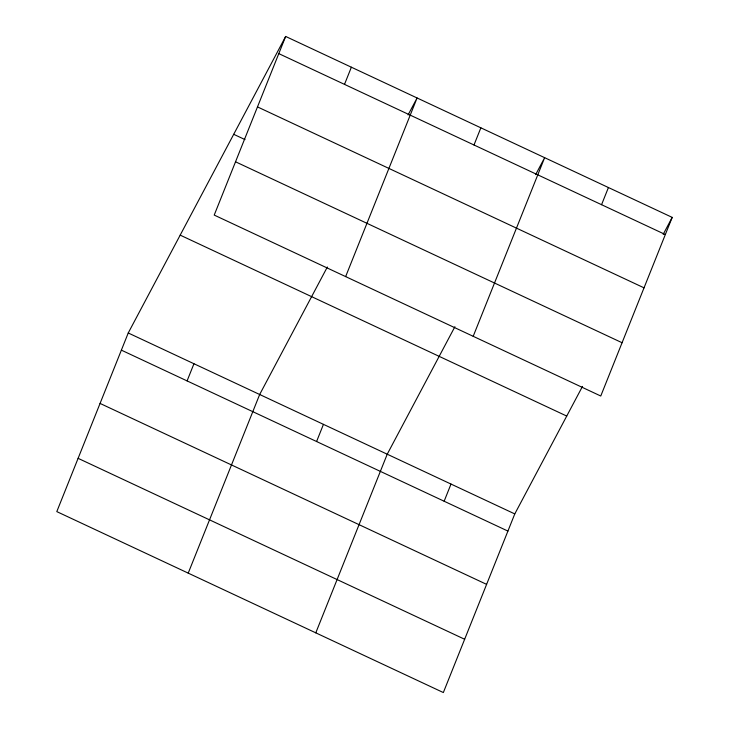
<?xml version="1.0" encoding="UTF-8"?>
<svg xmlns="http://www.w3.org/2000/svg" width="729" height="729" viewBox="0 0 729 729"><rect width="100%" height="100%" fill="white"/><g stroke="black" fill="none" stroke-linecap="round" stroke-linejoin="round"><path stroke-width="1.09" d="M285.659 36.45L214.217 215.082L600.76 396.02L672.202 217.388L285.659 36.45L128.24 332.98L56.798 511.612L443.341 692.55L514.783 513.918L582.48 386.406M187.089 380.902L193.95 363.744M344.507 84.373L351.369 67.205M188.219 573.131L259.67 394.498L327.357 266.996M345.637 276.601L417.088 97.968L408.076 114.945M316.586 441.519L323.448 424.36M473.996 144.989L480.867 127.821M315.785 632.845L387.227 454.213L454.914 326.701M473.194 336.306L544.645 157.674L535.633 174.65M444.143 501.233L451.005 484.065M601.562 204.694L608.423 187.535M663.19 234.364L672.202 217.388M278.797 53.618L665.34 234.547M257.483 106.899L644.026 287.837M233.708 134.309L245.008 139.594M235.522 161.792L622.074 342.73M180.191 235.13L566.734 416.068M128.24 332.98L514.783 513.918M121.378 350.148L507.922 531.086M100.064 403.429L486.608 584.366M78.103 458.331L464.655 639.269"/></g></svg>
